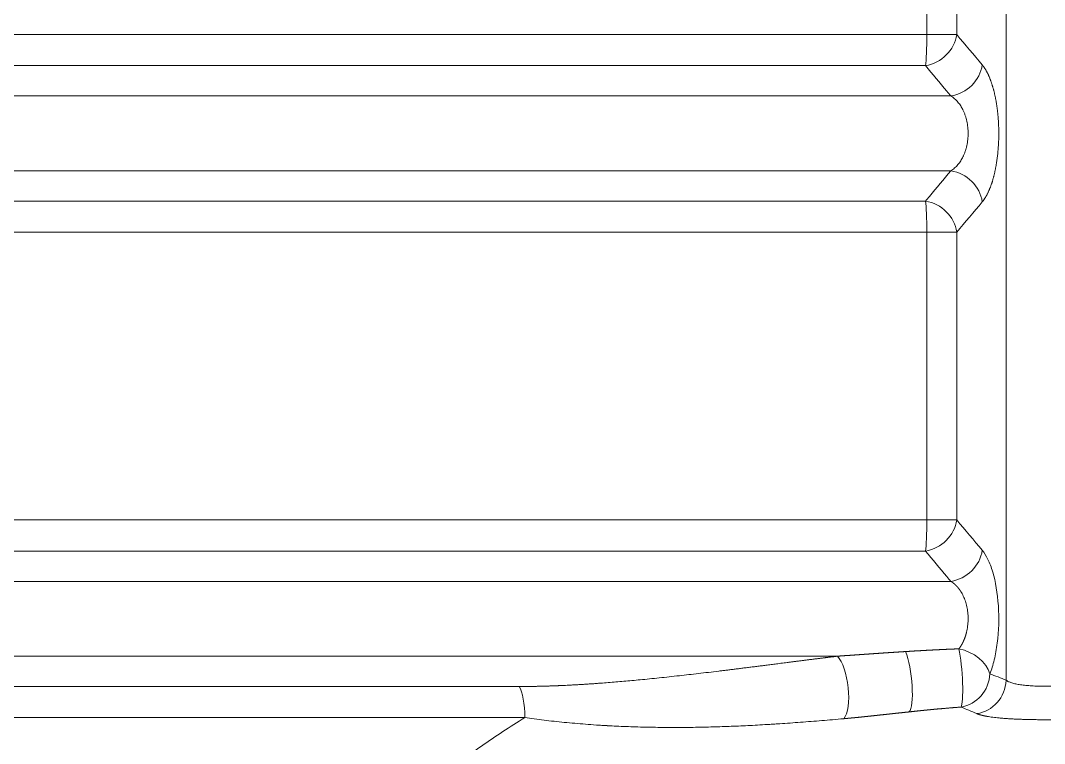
# Model space of a CAD drawing. Header units: millimetres. Extents: x 4664 to 8864, y -38 to 2932.
# Drawn here: x 8210.78 to 8250.1, y 1821.28 to 1849.06 of the extents above; entities that cross this region are included whole.
import ezdxf

# ---------------------------------------------------------------- set-up
doc = ezdxf.new("R2010")
doc.units = ezdxf.units.MM

msp = doc.modelspace()

# ---------------------------------------------------------------- linework, layer by layer
at = {"lineweight": 5}
for p, q in [((8248.623, 1823.71), (8248.623, 1853.103)), ((8245.578, 1850.215), (8245.578, 1848.517)), ((8246.723, 1848.517), (8246.723, 1850.215)), ((8193.143, 1848.517), (8246.723, 1848.517)), ((8193.554, 1847.323), (8245.529, 1847.323)), ((8246.503, 1846.158), (8190.219, 1846.158)), ((8246.503, 1843.285), (8190.219, 1843.285)), ((8245.529, 1842.119), (8193.554, 1842.119)), ((8193.143, 1840.925), (8246.723, 1840.925)), ((8245.578, 1840.925), (8245.578, 1829.869)), ((8246.723, 1829.869), (8246.723, 1840.925)), ((8193.143, 1829.869), (8246.723, 1829.869)), ((8193.554, 1828.674), (8245.529, 1828.674)), ((8246.503, 1827.509), (8190.219, 1827.509)), ((8242.142, 1824.636), (8190.219, 1824.636)), ((8229.924, 1823.471), (8193.554, 1823.471)), ((8193.143, 1822.276), (8230.141, 1822.276))]:
    msp.add_line(p, q, dxfattribs=at)
at = {"lineweight": 5, "extrusion": (0, 0, -1)}
for centre, major_axis, ratio, start_param, end_param in [((8245.496, 1848.517), (0, -1.306), 0.063029, 4.712389, 5.867354), ((8245.496, 1848.517), (0.997, 0.843), 0.871092, 0.770381, 2.178653), ((8246.478, 1847.352), (1, 0.84), 0.87029, 0.767588, 2.18158), ((8246.478, 1842.09), (1, -0.84), 0.87029, 4.101606, 5.515597), ((8245.496, 1840.925), (0, -1.306), 0.063029, 3.557424, 4.712389), ((8245.496, 1840.925), (0.997, -0.843), 0.871092, 4.104532, 5.512804), ((8245.496, 1829.869), (0, -1.306), 0.063029, 4.712389, 5.867354), ((8245.496, 1829.869), (0.997, 0.843), 0.871092, 0.770381, 2.178653), ((8246.478, 1828.704), (1, 0.84), 0.87029, 0.767588, 2.18158), ((8244.703, 1823.766), (-0.148, 1.298), 0.217615, 0.656995, 2.962729), ((8246.771, 1823.96), (0.095, -1.302), 0.121176, 3.893779, 6.107343), ((8246.771, 1823.96), (1.212, -0.485), 0.714518, 4.464329, 5.772394), ((8242.086, 1823.441), (-0.16, 1.296), 0.35862, 0.444825, 2.811339), ((8246.771, 1823.96), (0.477, 1.216), 0.931354, 1.220646, 2.644461), ((8229.97, 1788.775), (44.076, 0), 0.874817, 5.133766, 5.149365), ((8247.396, 1823.71), (0.494, 1.209), 0.930648, 1.207404, 2.647131), ((8229.777, 1822.276), (0, -1.306), 0.278426, 3.557424, 4.712389)]:
    msp.add_ellipse(centre, major_axis=major_axis, ratio=ratio, start_param=start_param, end_param=end_param, dxfattribs=at)
at = {"lineweight": 5}
for points in [[(8247.705, 1847.352), (8247.378, 1847.742), (8247.051, 1848.13), (8246.723, 1848.517)], [(8246.723, 1840.925), (8247.051, 1841.312), (8247.378, 1841.7), (8247.705, 1842.09)], [(8247.705, 1828.704), (8247.378, 1829.093), (8247.051, 1829.481), (8246.723, 1829.869)], [(8246.892, 1822.68), (8247.093, 1822.598), (8247.294, 1822.514), (8247.495, 1822.428)]]:
    msp.add_open_spline(points, degree=3, dxfattribs=at)
for points, degree, knots in [([(8245.529, 1847.323), (8245.803, 1846.996), (8246.077, 1846.668), (8246.402, 1846.279), (8246.452, 1846.218), (8246.503, 1846.158)], 3, [0, 0, 0, 0, 0.843933, 0.843933, 1, 1, 1, 1]), ([(8247.705, 1842.09), (8247.842, 1842.253), (8248.016, 1842.644), (8248.118, 1842.952), (8248.203, 1843.297), (8248.27, 1843.68), (8248.316, 1844.089), (8248.34, 1844.512), (8248.339, 1844.935), (8248.316, 1845.361), (8248.27, 1845.764), (8248.203, 1846.147), (8248.118, 1846.491), (8248.015, 1846.798), (8247.842, 1847.189), (8247.705, 1847.352)], 2, [0, 0, 0, 0.125, 0.1875, 0.25, 0.3125, 0.375, 0.4375, 0.5, 0.5625, 0.625, 0.6875, 0.75, 0.8125, 0.875, 1, 1, 1]), ([(8246.503, 1846.158), (8246.528, 1846.142), (8246.553, 1846.125), (8246.6, 1846.09), (8246.623, 1846.071), (8246.668, 1846.031), (8246.711, 1845.99), (8246.771, 1845.923), (8246.826, 1845.853), (8246.877, 1845.778), (8246.908, 1845.727), (8246.93, 1845.688), (8246.941, 1845.669), (8246.952, 1845.645), (8246.958, 1845.634), (8246.961, 1845.628), (8246.963, 1845.625), (8246.963, 1845.624), (8246.964, 1845.623), (8246.964, 1845.623), (8246.964, 1845.622), (8246.964, 1845.622), (8246.964, 1845.622), (8246.964, 1845.622), (8246.964, 1845.622), (8246.981, 1845.589), (8247.012, 1845.52), (8247.052, 1845.412), (8247.086, 1845.302), (8247.114, 1845.188), (8247.136, 1845.072), (8247.151, 1844.955), (8247.158, 1844.877), (8247.161, 1844.818), (8247.162, 1844.789), (8247.163, 1844.755), (8247.163, 1844.737), (8247.163, 1844.729), (8247.163, 1844.725), (8247.163, 1844.723), (8247.163, 1844.722), (8247.163, 1844.643), (8247.159, 1844.564), (8247.146, 1844.447), (8247.136, 1844.369), (8247.114, 1844.254), (8247.086, 1844.141), (8247.052, 1844.03), (8247.025, 1843.959), (8247.004, 1843.906), (8246.992, 1843.88), (8246.979, 1843.85), (8246.972, 1843.835), (8246.968, 1843.828), (8246.966, 1843.824), (8246.965, 1843.822), (8246.965, 1843.822), (8246.965, 1843.821), (8246.965, 1843.821), (8246.965, 1843.821), (8246.965, 1843.821), (8246.965, 1843.821), (8246.965, 1843.821), (8246.951, 1843.794), (8246.924, 1843.741), (8246.877, 1843.664), (8246.827, 1843.59), (8246.771, 1843.519), (8246.711, 1843.452), (8246.668, 1843.411), (8246.623, 1843.371), (8246.6, 1843.353), (8246.553, 1843.317), (8246.528, 1843.3), (8246.503, 1843.285)], 3, [0, 0, 0, 0, 0.03125, 0.03125, 0.0625, 0.0625, 0.09375, 0.125, 0.15625, 0.1875, 0.21875, 0.21875, 0.234375, 0.242188, 0.246094, 0.248047, 0.249023, 0.249512, 0.249756, 0.249878, 0.249939, 0.249969, 0.249985, 0.249985, 0.25, 0.25, 0.28125, 0.3125, 0.34375, 0.375, 0.40625, 0.4375, 0.46875, 0.46875, 0.484375, 0.492188, 0.496094, 0.498047, 0.499023, 0.499023, 0.5, 0.5, 0.5625, 0.5625, 0.59375, 0.625, 0.65625, 0.6875, 0.71875, 0.71875, 0.734375, 0.742188, 0.746094, 0.748047, 0.749023, 0.749512, 0.749756, 0.749878, 0.749939, 0.749969, 0.749985, 0.749985, 0.75, 0.75, 0.78125, 0.8125, 0.84375, 0.875, 0.90625, 0.9375, 0.9375, 0.96875, 0.96875, 1, 1, 1, 1]), ([(8246.503, 1843.285), (8246.229, 1842.956), (8245.955, 1842.628), (8245.631, 1842.24), (8245.58, 1842.18), (8245.529, 1842.119)], 3, [0, 0, 0, 0, 0.843933, 0.843933, 1, 1, 1, 1]), ([(8245.529, 1828.674), (8245.803, 1828.347), (8246.077, 1828.02), (8246.402, 1827.63), (8246.452, 1827.57), (8246.503, 1827.509)], 3, [0, 0, 0, 0, 0.843933, 0.843933, 1, 1, 1, 1]), ([(8247.998, 1823.96), (8248.062, 1824.12), (8248.118, 1824.298), (8248.214, 1824.695), (8248.253, 1824.913), (8248.34, 1825.594), (8248.355, 1826.098), (8248.292, 1827.053), (8248.215, 1827.502), (8248.053, 1828.05), (8247.99, 1828.216), (8247.855, 1828.495), (8247.783, 1828.611), (8247.705, 1828.704)], 3, [0, 0, 0, 0, 0.125, 0.125, 0.25, 0.25, 0.5, 0.5, 0.75, 0.75, 0.875, 0.875, 1, 1, 1, 1]), ([(8246.503, 1827.509), (8246.504, 1827.508), (8246.507, 1827.507), (8246.511, 1827.504), (8246.514, 1827.502), (8246.518, 1827.499), (8246.522, 1827.497), (8246.526, 1827.494), (8246.53, 1827.492), (8246.533, 1827.489), (8246.537, 1827.487), (8246.541, 1827.484), (8246.544, 1827.482), (8246.548, 1827.479), (8246.552, 1827.477), (8246.555, 1827.474), (8246.559, 1827.472), (8246.563, 1827.469), (8246.566, 1827.466), (8246.57, 1827.464), (8246.574, 1827.461), (8246.577, 1827.458), (8246.581, 1827.456), (8246.584, 1827.453), (8246.588, 1827.45), (8246.591, 1827.447), (8246.595, 1827.445), (8246.598, 1827.442), (8246.602, 1827.439), (8246.605, 1827.436), (8246.609, 1827.434), (8246.612, 1827.431), (8246.616, 1827.428), (8246.619, 1827.425), (8246.623, 1827.422), (8246.626, 1827.419), (8246.63, 1827.416), (8246.633, 1827.413), (8246.636, 1827.411), (8246.64, 1827.408), (8246.643, 1827.405), (8246.646, 1827.402), (8246.65, 1827.399), (8246.653, 1827.396), (8246.656, 1827.393), (8246.66, 1827.39), (8246.663, 1827.387), (8246.666, 1827.384), (8246.67, 1827.381), (8246.673, 1827.377), (8246.676, 1827.374), (8246.679, 1827.371), (8246.683, 1827.368), (8246.686, 1827.365), (8246.689, 1827.362), (8246.692, 1827.359), (8246.695, 1827.356), (8246.699, 1827.352), (8246.702, 1827.349), (8246.705, 1827.346), (8246.708, 1827.343), (8246.711, 1827.34), (8246.714, 1827.336), (8246.717, 1827.333), (8246.72, 1827.33), (8246.724, 1827.327), (8246.727, 1827.323), (8246.73, 1827.32), (8246.733, 1827.317), (8246.736, 1827.313), (8246.739, 1827.31), (8246.742, 1827.307), (8246.745, 1827.303), (8246.748, 1827.3), (8246.751, 1827.297), (8246.754, 1827.293), (8246.757, 1827.29), (8246.76, 1827.287), (8246.762, 1827.283), (8246.765, 1827.28), (8246.768, 1827.276), (8246.771, 1827.273), (8246.774, 1827.27), (8246.777, 1827.266), (8246.78, 1827.263), (8246.783, 1827.259), (8246.785, 1827.256), (8246.788, 1827.252), (8246.791, 1827.249), (8246.794, 1827.245), (8246.797, 1827.242), (8246.799, 1827.238), (8246.802, 1827.235), (8246.805, 1827.231), (8246.808, 1827.228), (8246.81, 1827.224), (8246.813, 1827.22), (8246.816, 1827.217), (8246.818, 1827.213), (8246.821, 1827.21), (8246.824, 1827.206), (8246.826, 1827.202), (8246.829, 1827.199), (8246.832, 1827.195), (8246.834, 1827.192), (8246.837, 1827.188), (8246.839, 1827.184), (8246.842, 1827.181), (8246.845, 1827.177), (8246.847, 1827.173), (8246.85, 1827.17), (8246.852, 1827.166), (8246.855, 1827.162), (8246.857, 1827.159), (8246.86, 1827.155), (8246.862, 1827.151), (8246.865, 1827.148), (8246.867, 1827.144), (8246.87, 1827.14), (8246.872, 1827.136), (8246.874, 1827.133), (8246.877, 1827.129), (8246.879, 1827.125), (8246.882, 1827.121), (8246.884, 1827.118), (8246.886, 1827.114), (8246.889, 1827.11), (8246.891, 1827.106), (8246.893, 1827.102), (8246.896, 1827.099), (8246.898, 1827.095), (8246.9, 1827.091), (8246.903, 1827.087), (8246.921, 1827.055), (8246.955, 1826.994), (8247, 1826.898), (8247.039, 1826.799), (8247.074, 1826.696), (8247.102, 1826.592), (8247.125, 1826.485), (8247.143, 1826.375), (8247.156, 1826.261), (8247.163, 1826.143), (8247.163, 1826.024), (8247.157, 1825.906), (8247.146, 1825.788), (8247.128, 1825.672), (8247.111, 1825.593), (8247.1, 1825.55), (8247.098, 1825.54), (8247.096, 1825.531), (8247.093, 1825.522), (8247.091, 1825.512), (8247.088, 1825.503), (8247.086, 1825.494), (8247.083, 1825.485), (8247.081, 1825.475), (8247.078, 1825.466), (8247.075, 1825.457), (8247.072, 1825.448), (8247.07, 1825.439), (8247.067, 1825.43), (8247.064, 1825.42), (8247.061, 1825.411), (8247.058, 1825.402), (8247.055, 1825.393), (8247.052, 1825.384), (8247.049, 1825.375), (8247.046, 1825.366), (8247.042, 1825.357), (8247.039, 1825.348), (8247.036, 1825.339), (8247.032, 1825.33), (8247.029, 1825.321), (8247.026, 1825.312), (8247.022, 1825.303), (8247.019, 1825.294), (8247.015, 1825.286), (8247.011, 1825.277), (8247.008, 1825.268), (8247.004, 1825.259), (8247, 1825.25), (8246.997, 1825.242), (8246.993, 1825.233), (8246.989, 1825.224), (8246.985, 1825.216), (8246.981, 1825.207), (8246.977, 1825.199), (8246.973, 1825.19), (8246.969, 1825.181), (8246.965, 1825.173), (8246.961, 1825.164), (8246.956, 1825.156), (8246.952, 1825.148), (8246.948, 1825.139), (8246.943, 1825.131), (8246.939, 1825.123), (8246.935, 1825.114), (8246.93, 1825.106), (8246.926, 1825.098), (8246.921, 1825.09), (8246.916, 1825.082), (8246.912, 1825.073), (8246.907, 1825.065), (8246.902, 1825.057), (8246.897, 1825.049), (8246.893, 1825.041), (8246.888, 1825.033), (8246.883, 1825.025), (8246.878, 1825.018), (8246.873, 1825.01), (8246.868, 1825.002), (8246.863, 1824.994), (8246.858, 1824.987), (8246.852, 1824.979), (8246.847, 1824.971), (8246.842, 1824.964), (8246.837, 1824.956), (8246.831, 1824.949), (8246.826, 1824.941), (8246.82, 1824.934), (8246.815, 1824.927), (8246.811, 1824.922), (8246.809, 1824.919)], 3, [0, 0, 0, 0, 0.002134, 0.004264, 0.00639, 0.008513, 0.010632, 0.012747, 0.014858, 0.016966, 0.01907, 0.02117, 0.023266, 0.025359, 0.027448, 0.029533, 0.031614, 0.033692, 0.035766, 0.037836, 0.039903, 0.041965, 0.044025, 0.04608, 0.048132, 0.050179, 0.052224, 0.054264, 0.056301, 0.058334, 0.060363, 0.062389, 0.064411, 0.066429, 0.068444, 0.070455, 0.072462, 0.074465, 0.076465, 0.078461, 0.080453, 0.082442, 0.084427, 0.086408, 0.088386, 0.09036, 0.09233, 0.094297, 0.09626, 0.098219, 0.100175, 0.102126, 0.104075, 0.106019, 0.10796, 0.109897, 0.111831, 0.113761, 0.115687, 0.11761, 0.119529, 0.121444, 0.123356, 0.125264, 0.127168, 0.129069, 0.130966, 0.13286, 0.13475, 0.136636, 0.138519, 0.140398, 0.142273, 0.144145, 0.146013, 0.147877, 0.149738, 0.151596, 0.153449, 0.155299, 0.157146, 0.158989, 0.160828, 0.162664, 0.164496, 0.166325, 0.16815, 0.169971, 0.171789, 0.173603, 0.175414, 0.177221, 0.179024, 0.180824, 0.182621, 0.184414, 0.186203, 0.187989, 0.189771, 0.191549, 0.193325, 0.195096, 0.196864, 0.198629, 0.20039, 0.202147, 0.203901, 0.205651, 0.207398, 0.209142, 0.210881, 0.212618, 0.214351, 0.21608, 0.217806, 0.219528, 0.221247, 0.222962, 0.224674, 0.226383, 0.228088, 0.229789, 0.231487, 0.233182, 0.234873, 0.23656, 0.238244, 0.239925, 0.241602, 0.243276, 0.244947, 0.246614, 0.248277, 0.249937, 0.288194, 0.325493, 0.36189, 0.397448, 0.432233, 0.466318, 0.499781, 0.535351, 0.570803, 0.606242, 0.641777, 0.677514, 0.713558, 0.750009, 0.753051, 0.756099, 0.759155, 0.762217, 0.765286, 0.768362, 0.771445, 0.774535, 0.777632, 0.780736, 0.783848, 0.786967, 0.790093, 0.793226, 0.796367, 0.799515, 0.802671, 0.805834, 0.809005, 0.812183, 0.815369, 0.818563, 0.821765, 0.824974, 0.828192, 0.831417, 0.83465, 0.837891, 0.841141, 0.844398, 0.847664, 0.850937, 0.854219, 0.857509, 0.860808, 0.864115, 0.86743, 0.870754, 0.874086, 0.877427, 0.880776, 0.884134, 0.8875, 0.890875, 0.894259, 0.897652, 0.901053, 0.904463, 0.907882, 0.91131, 0.914747, 0.918193, 0.921648, 0.925112, 0.928584, 0.932067, 0.935558, 0.939058, 0.942568, 0.946087, 0.949615, 0.953152, 0.956699, 0.960255, 0.96382, 0.967395, 0.97098, 0.974574, 0.978177, 0.98179, 0.985413, 0.989045, 0.992687, 0.996339, 1, 1, 1, 1]), ([(8244.759, 1824.813), (8244.75, 1824.813), (8244.734, 1824.812), (8244.709, 1824.81), (8244.685, 1824.809), (8244.66, 1824.807), (8244.636, 1824.806), (8244.611, 1824.804), (8244.587, 1824.802), (8244.562, 1824.801), (8244.537, 1824.799), (8244.513, 1824.798), (8244.488, 1824.796), (8244.464, 1824.795), (8244.439, 1824.793), (8244.415, 1824.791), (8244.39, 1824.79), (8244.366, 1824.788), (8244.341, 1824.787), (8244.317, 1824.785), (8244.292, 1824.783), (8244.267, 1824.782), (8244.243, 1824.78), (8244.218, 1824.778), (8244.194, 1824.777), (8244.169, 1824.775), (8244.145, 1824.774), (8244.12, 1824.772), (8244.096, 1824.77), (8244.071, 1824.769), (8244.047, 1824.767), (8244.022, 1824.765), (8243.998, 1824.764), (8243.973, 1824.762), (8243.949, 1824.76), (8243.924, 1824.759), (8243.9, 1824.757), (8243.875, 1824.755), (8243.851, 1824.754), (8243.826, 1824.752), (8243.802, 1824.75), (8243.777, 1824.749), (8243.753, 1824.747), (8243.728, 1824.745), (8243.704, 1824.744), (8243.679, 1824.742), (8243.655, 1824.74), (8243.63, 1824.739), (8243.606, 1824.737), (8243.581, 1824.735), (8243.557, 1824.734), (8243.532, 1824.732), (8243.508, 1824.73), (8243.483, 1824.728), (8243.459, 1824.727), (8243.434, 1824.725), (8243.41, 1824.723), (8243.385, 1824.722), (8243.361, 1824.72), (8243.337, 1824.718), (8243.312, 1824.717), (8243.288, 1824.715), (8243.263, 1824.713), (8243.239, 1824.711), (8243.214, 1824.71), (8243.19, 1824.708), (8243.165, 1824.706), (8243.141, 1824.705), (8243.117, 1824.703), (8243.092, 1824.701), (8243.068, 1824.7), (8243.043, 1824.698), (8243.019, 1824.696), (8242.995, 1824.694), (8242.97, 1824.693), (8242.946, 1824.691), (8242.921, 1824.689), (8242.897, 1824.688), (8242.873, 1824.686), (8242.848, 1824.684), (8242.824, 1824.683), (8242.799, 1824.681), (8242.775, 1824.679), (8242.751, 1824.677), (8242.726, 1824.676), (8242.702, 1824.674), (8242.677, 1824.672), (8242.653, 1824.671), (8242.629, 1824.669), (8242.604, 1824.667), (8242.58, 1824.666), (8242.556, 1824.664), (8242.531, 1824.662), (8242.507, 1824.661), (8242.483, 1824.659), (8242.458, 1824.657), (8242.434, 1824.656), (8242.41, 1824.654), (8242.385, 1824.652), (8242.361, 1824.651), (8242.337, 1824.649), (8242.312, 1824.647), (8242.288, 1824.646), (8242.264, 1824.644), (8242.239, 1824.642), (8242.215, 1824.641), (8242.191, 1824.639), (8242.166, 1824.638), (8242.15, 1824.636), (8242.142, 1824.636)], 3, [0, 0, 0, 0, 0.009303, 0.018608, 0.027912, 0.037218, 0.046525, 0.055832, 0.06514, 0.074449, 0.083758, 0.093068, 0.10238, 0.111692, 0.121004, 0.130318, 0.139632, 0.148947, 0.158263, 0.167579, 0.176897, 0.186215, 0.195534, 0.204853, 0.214174, 0.223495, 0.232817, 0.24214, 0.251464, 0.260789, 0.270114, 0.27944, 0.288767, 0.298094, 0.307423, 0.316752, 0.326082, 0.335413, 0.344745, 0.354077, 0.363411, 0.372745, 0.382079, 0.391415, 0.400752, 0.410089, 0.419427, 0.428766, 0.438106, 0.447446, 0.456788, 0.46613, 0.475473, 0.484817, 0.494161, 0.503507, 0.512853, 0.5222, 0.531548, 0.540897, 0.550246, 0.559596, 0.568948, 0.578299, 0.587652, 0.597006, 0.60636, 0.615716, 0.625072, 0.634429, 0.643786, 0.653145, 0.662504, 0.671865, 0.681226, 0.690588, 0.69995, 0.709314, 0.718678, 0.728043, 0.73741, 0.746776, 0.756144, 0.765513, 0.774882, 0.784252, 0.793623, 0.802995, 0.812368, 0.821742, 0.831116, 0.840491, 0.849867, 0.859244, 0.868622, 0.878001, 0.88738, 0.896761, 0.906142, 0.915524, 0.924907, 0.93429, 0.943675, 0.95306, 0.962447, 0.971834, 0.981222, 0.99061, 1, 1, 1, 1]), ([(8246.809, 1824.919), (8246.801, 1824.919), (8246.784, 1824.918), (8246.759, 1824.917), (8246.734, 1824.916), (8246.709, 1824.915), (8246.684, 1824.914), (8246.659, 1824.913), (8246.634, 1824.912), (8246.608, 1824.911), (8246.583, 1824.91), (8246.559, 1824.909), (8246.534, 1824.908), (8246.509, 1824.907), (8246.484, 1824.906), (8246.459, 1824.905), (8246.434, 1824.903), (8246.409, 1824.902), (8246.384, 1824.901), (8246.36, 1824.9), (8246.335, 1824.899), (8246.31, 1824.898), (8246.286, 1824.897), (8246.261, 1824.896), (8246.236, 1824.894), (8246.212, 1824.893), (8246.187, 1824.892), (8246.162, 1824.891), (8246.138, 1824.89), (8246.113, 1824.889), (8246.089, 1824.887), (8246.064, 1824.886), (8246.04, 1824.885), (8246.016, 1824.884), (8245.991, 1824.883), (8245.967, 1824.881), (8245.943, 1824.88), (8245.918, 1824.879), (8245.894, 1824.878), (8245.87, 1824.877), (8245.845, 1824.875), (8245.821, 1824.874), (8245.797, 1824.873), (8245.773, 1824.872), (8245.749, 1824.87), (8245.725, 1824.869), (8245.701, 1824.868), (8245.677, 1824.867), (8245.652, 1824.865), (8245.628, 1824.864), (8245.605, 1824.863), (8245.581, 1824.861), (8245.557, 1824.86), (8245.533, 1824.859), (8245.509, 1824.857), (8245.485, 1824.856), (8245.461, 1824.855), (8245.437, 1824.854), (8245.414, 1824.852), (8245.39, 1824.851), (8245.366, 1824.85), (8245.342, 1824.848), (8245.319, 1824.847), (8245.295, 1824.845), (8245.272, 1824.844), (8245.248, 1824.843), (8245.224, 1824.841), (8245.201, 1824.84), (8245.177, 1824.839), (8245.154, 1824.837), (8245.13, 1824.836), (8245.107, 1824.835), (8245.084, 1824.833), (8245.06, 1824.832), (8245.037, 1824.83), (8245.013, 1824.829), (8244.99, 1824.828), (8244.967, 1824.826), (8244.944, 1824.825), (8244.92, 1824.823), (8244.897, 1824.822), (8244.874, 1824.82), (8244.851, 1824.819), (8244.828, 1824.818), (8244.805, 1824.816), (8244.782, 1824.815), (8244.766, 1824.814), (8244.759, 1824.813)], 3, [0, 0, 0, 0, 0.012238, 0.024464, 0.036679, 0.048883, 0.061075, 0.073256, 0.085426, 0.097584, 0.109731, 0.121867, 0.133992, 0.146105, 0.158207, 0.170297, 0.182377, 0.194445, 0.206502, 0.218547, 0.230581, 0.242604, 0.254616, 0.266616, 0.278606, 0.290583, 0.30255, 0.314505, 0.326449, 0.338382, 0.350304, 0.362214, 0.374113, 0.386001, 0.397877, 0.409742, 0.421596, 0.433439, 0.445271, 0.457091, 0.4689, 0.480698, 0.492484, 0.504259, 0.516023, 0.527776, 0.539518, 0.551248, 0.562967, 0.574675, 0.586372, 0.598058, 0.609732, 0.621395, 0.633047, 0.644687, 0.656317, 0.667935, 0.679542, 0.691138, 0.702722, 0.714296, 0.725858, 0.737409, 0.748949, 0.760478, 0.771995, 0.783501, 0.794997, 0.80648, 0.817953, 0.829415, 0.840865, 0.852305, 0.863733, 0.87515, 0.886555, 0.89795, 0.909333, 0.920706, 0.932067, 0.943417, 0.954756, 0.966084, 0.9774, 0.988706, 1, 1, 1, 1]), ([(8242.142, 1824.636), (8242.133, 1824.635), (8242.114, 1824.632), (8242.085, 1824.629), (8242.054, 1824.625), (8242.022, 1824.621), (8241.988, 1824.617), (8241.953, 1824.612), (8241.917, 1824.608), (8241.879, 1824.603), (8241.839, 1824.598), (8241.798, 1824.593), (8241.756, 1824.588), (8241.712, 1824.582), (8241.667, 1824.577), (8241.621, 1824.571), (8241.573, 1824.565), (8241.523, 1824.558), (8241.472, 1824.552), (8241.42, 1824.545), (8241.366, 1824.539), (8241.311, 1824.532), (8241.254, 1824.524), (8241.196, 1824.517), (8241.137, 1824.51), (8241.076, 1824.502), (8241.014, 1824.494), (8240.95, 1824.486), (8240.885, 1824.478), (8240.819, 1824.469), (8240.751, 1824.461), (8240.682, 1824.452), (8240.59, 1824.44), (8240.477, 1824.426), (8240.346, 1824.409), (8240.219, 1824.393), (8240.096, 1824.377), (8239.978, 1824.362), (8239.863, 1824.347), (8239.753, 1824.333), (8239.647, 1824.32), (8239.545, 1824.307), (8239.447, 1824.294), (8239.353, 1824.282), (8239.264, 1824.271), (8239.178, 1824.26), (8239.061, 1824.245), (8238.913, 1824.227), (8238.734, 1824.204), (8238.558, 1824.182), (8238.387, 1824.16), (8238.219, 1824.14), (8238.056, 1824.119), (8237.896, 1824.1), (8237.74, 1824.081), (8237.506, 1824.052), (8237.196, 1824.015), (8236.814, 1823.97), (8236.443, 1823.927), (8236.068, 1823.884), (8235.689, 1823.843), (8235.305, 1823.802), (8234.934, 1823.764), (8234.586, 1823.73), (8234.258, 1823.699), (8233.948, 1823.671), (8233.644, 1823.645), (8233.345, 1823.621), (8233.097, 1823.602), (8232.901, 1823.587), (8232.753, 1823.577), (8232.608, 1823.567), (8232.464, 1823.558), (8232.322, 1823.549), (8232.182, 1823.541), (8232.043, 1823.533), (8231.907, 1823.525), (8231.772, 1823.518), (8231.638, 1823.512), (8231.538, 1823.508), (8231.47, 1823.505), (8231.434, 1823.503), (8231.399, 1823.502), (8231.363, 1823.5), (8231.328, 1823.499), (8231.293, 1823.498), (8231.257, 1823.496), (8231.222, 1823.495), (8231.187, 1823.494), (8231.152, 1823.492), (8231.117, 1823.491), (8231.082, 1823.49), (8231.047, 1823.489), (8231.012, 1823.488), (8230.977, 1823.487), (8230.942, 1823.486), (8230.907, 1823.485), (8230.873, 1823.484), (8230.838, 1823.483), (8230.803, 1823.482), (8230.769, 1823.481), (8230.734, 1823.48), (8230.7, 1823.48), (8230.666, 1823.479), (8230.631, 1823.478), (8230.597, 1823.477), (8230.563, 1823.477), (8230.529, 1823.476), (8230.495, 1823.476), (8230.461, 1823.475), (8230.427, 1823.474), (8230.393, 1823.474), (8230.359, 1823.474), (8230.325, 1823.473), (8230.292, 1823.473), (8230.258, 1823.472), (8230.224, 1823.472), (8230.191, 1823.472), (8230.157, 1823.472), (8230.124, 1823.471), (8230.091, 1823.471), (8230.057, 1823.471), (8230.024, 1823.471), (8229.991, 1823.471), (8229.958, 1823.471), (8229.935, 1823.471), (8229.924, 1823.471)], 3, [0, 0, 0, 0, 0.002258, 0.004635, 0.007131, 0.009745, 0.012478, 0.01533, 0.0183, 0.021389, 0.024597, 0.027923, 0.031367, 0.03493, 0.038611, 0.04241, 0.046328, 0.050363, 0.054517, 0.058789, 0.063178, 0.067686, 0.072311, 0.077054, 0.081915, 0.086893, 0.091989, 0.097203, 0.102533, 0.107981, 0.113546, 0.119229, 0.125028, 0.136149, 0.146931, 0.157375, 0.167481, 0.177248, 0.186679, 0.195773, 0.20453, 0.212952, 0.221038, 0.228788, 0.236204, 0.243284, 0.250031, 0.265189, 0.280029, 0.294551, 0.308755, 0.322642, 0.336213, 0.349469, 0.362409, 0.375035, 0.407781, 0.439525, 0.470274, 0.500032, 0.53287, 0.564637, 0.595338, 0.62498, 0.650928, 0.676384, 0.701352, 0.725837, 0.749842, 0.761985, 0.773967, 0.78579, 0.797454, 0.808959, 0.820307, 0.831498, 0.842533, 0.853413, 0.864137, 0.874708, 0.877567, 0.880419, 0.883266, 0.886106, 0.88894, 0.891767, 0.894589, 0.897405, 0.900214, 0.903017, 0.905814, 0.908606, 0.911391, 0.91417, 0.916942, 0.919709, 0.92247, 0.925225, 0.927974, 0.930717, 0.933454, 0.936186, 0.938911, 0.94163, 0.944344, 0.947051, 0.949753, 0.952449, 0.955139, 0.957824, 0.960502, 0.963175, 0.965842, 0.968504, 0.971159, 0.973809, 0.976454, 0.979092, 0.981725, 0.984353, 0.986975, 0.989591, 0.992201, 0.994806, 0.997406, 1, 1, 1, 1]), ([(8251.568, 1823.71), (8251.543, 1823.691), (8251.512, 1823.673), (8251.458, 1823.648), (8251.42, 1823.632), (8251.355, 1823.61), (8251.282, 1823.589), (8251.202, 1823.57), (8251.115, 1823.553), (8251.022, 1823.538), (8250.922, 1823.525), (8250.817, 1823.513), (8250.706, 1823.503), (8250.591, 1823.495), (8250.472, 1823.489), (8250.349, 1823.484), (8250.266, 1823.483), (8250.203, 1823.482), (8250.171, 1823.481), (8250.134, 1823.481), (8250.115, 1823.481), (8250.106, 1823.481), (8250.101, 1823.481), (8250.099, 1823.481), (8250.098, 1823.481), (8250.097, 1823.481), (8250.097, 1823.481), (8250.097, 1823.481), (8250.097, 1823.481), (8250.097, 1823.481), (8250.097, 1823.481), (8250.097, 1823.481), (8250.096, 1823.481), (8250.096, 1823.481), (8250.096, 1823.481), (8250.096, 1823.481), (8250.096, 1823.481), (8250.096, 1823.481), (8250.095, 1823.481), (8250.094, 1823.481), (8250.092, 1823.481), (8250.088, 1823.481), (8250.078, 1823.481), (8250.06, 1823.481), (8250.023, 1823.481), (8249.991, 1823.482), (8249.928, 1823.482), (8249.844, 1823.484), (8249.722, 1823.489), (8249.602, 1823.495), (8249.487, 1823.503), (8249.376, 1823.513), (8249.271, 1823.524), (8249.171, 1823.538), (8249.077, 1823.553), (8248.99, 1823.57), (8248.91, 1823.589), (8248.837, 1823.61), (8248.772, 1823.632), (8248.733, 1823.648), (8248.679, 1823.673), (8248.649, 1823.691), (8248.623, 1823.71)], 3, [0, 0, 0, 0, 0.0625, 0.0625, 0.09375, 0.125, 0.15625, 0.1875, 0.21875, 0.25, 0.28125, 0.3125, 0.34375, 0.375, 0.40625, 0.4375, 0.46875, 0.46875, 0.484375, 0.492188, 0.496094, 0.498047, 0.499023, 0.499512, 0.499756, 0.499878, 0.499939, 0.499969, 0.499985, 0.499992, 0.499992, 0.5, 0.5, 0.500244, 0.500275, 0.500275, 0.500305, 0.500305, 0.500366, 0.500488, 0.500977, 0.501953, 0.503906, 0.507813, 0.515625, 0.53125, 0.53125, 0.5625, 0.59375, 0.625, 0.65625, 0.6875, 0.71875, 0.75, 0.78125, 0.8125, 0.84375, 0.875, 0.90625, 0.9375, 0.9375, 1, 1, 1, 1]), ([(8242.388, 1822.234), (8242.393, 1822.234), (8242.404, 1822.235), (8242.42, 1822.237), (8242.436, 1822.238), (8242.452, 1822.239), (8242.468, 1822.241), (8242.484, 1822.242), (8242.5, 1822.244), (8242.516, 1822.245), (8242.532, 1822.247), (8242.548, 1822.248), (8242.564, 1822.25), (8242.581, 1822.251), (8242.597, 1822.253), (8242.613, 1822.254), (8242.629, 1822.256), (8242.645, 1822.257), (8242.662, 1822.259), (8242.678, 1822.261), (8242.694, 1822.262), (8242.71, 1822.264), (8242.727, 1822.265), (8242.743, 1822.267), (8242.759, 1822.268), (8242.776, 1822.27), (8242.792, 1822.272), (8242.808, 1822.273), (8242.825, 1822.275), (8242.841, 1822.276), (8242.858, 1822.278), (8242.874, 1822.28), (8242.89, 1822.281), (8242.907, 1822.283), (8242.923, 1822.285), (8242.94, 1822.286), (8242.956, 1822.288), (8242.973, 1822.29), (8242.99, 1822.291), (8243.006, 1822.293), (8243.023, 1822.295), (8243.039, 1822.296), (8243.056, 1822.298), (8243.073, 1822.3), (8243.089, 1822.302), (8243.106, 1822.303), (8243.123, 1822.305), (8243.139, 1822.307), (8243.156, 1822.309), (8243.173, 1822.31), (8243.19, 1822.312), (8243.206, 1822.314), (8243.223, 1822.316), (8243.24, 1822.317), (8243.257, 1822.319), (8243.274, 1822.321), (8243.29, 1822.323), (8243.307, 1822.324), (8243.324, 1822.326), (8243.341, 1822.328), (8243.358, 1822.33), (8243.375, 1822.332), (8243.392, 1822.333), (8243.409, 1822.335), (8243.426, 1822.337), (8243.443, 1822.339), (8243.46, 1822.341), (8243.477, 1822.342), (8243.494, 1822.344), (8243.511, 1822.346), (8243.528, 1822.348), (8243.546, 1822.35), (8243.563, 1822.352), (8243.58, 1822.353), (8243.597, 1822.355), (8243.614, 1822.357), (8243.631, 1822.359), (8243.649, 1822.361), (8243.666, 1822.363), (8243.683, 1822.365), (8243.7, 1822.366), (8243.718, 1822.368), (8243.735, 1822.37), (8243.752, 1822.372), (8243.77, 1822.374), (8243.787, 1822.376), (8243.804, 1822.378), (8243.822, 1822.38), (8243.839, 1822.382), (8243.857, 1822.383), (8243.874, 1822.385), (8243.892, 1822.387), (8243.909, 1822.389), (8243.927, 1822.391), (8243.944, 1822.393), (8243.962, 1822.395), (8243.979, 1822.397), (8243.997, 1822.399), (8244.015, 1822.401), (8244.032, 1822.402), (8244.05, 1822.404), (8244.067, 1822.406), (8244.085, 1822.408), (8244.103, 1822.41), (8244.121, 1822.412), (8244.138, 1822.414), (8244.156, 1822.416), (8244.174, 1822.418), (8244.192, 1822.42), (8244.209, 1822.422), (8244.227, 1822.424), (8244.245, 1822.426), (8244.263, 1822.427), (8244.281, 1822.429), (8244.299, 1822.431), (8244.317, 1822.433), (8244.334, 1822.435), (8244.352, 1822.437), (8244.37, 1822.439), (8244.388, 1822.441), (8244.406, 1822.443), (8244.424, 1822.445), (8244.442, 1822.447), (8244.46, 1822.449), (8244.479, 1822.451), (8244.497, 1822.453), (8244.515, 1822.455), (8244.533, 1822.457), (8244.551, 1822.458), (8244.569, 1822.46), (8244.587, 1822.462), (8244.606, 1822.464), (8244.624, 1822.466), (8244.642, 1822.468), (8244.66, 1822.47), (8244.678, 1822.472), (8244.697, 1822.474), (8244.715, 1822.476), (8244.733, 1822.478), (8244.752, 1822.48), (8244.77, 1822.482), (8244.789, 1822.484), (8244.807, 1822.486), (8244.825, 1822.487), (8244.844, 1822.489), (8244.862, 1822.491), (8244.881, 1822.493), (8244.893, 1822.495), (8244.899, 1822.495)], 3, [0, 0, 0, 0, 0.006599, 0.013201, 0.019807, 0.026414, 0.033025, 0.039639, 0.046256, 0.052876, 0.059498, 0.066124, 0.072752, 0.079384, 0.086019, 0.092656, 0.099297, 0.105941, 0.112588, 0.119238, 0.125891, 0.132547, 0.139206, 0.145868, 0.152534, 0.159202, 0.165874, 0.172549, 0.179227, 0.185909, 0.192593, 0.199281, 0.205972, 0.212666, 0.219364, 0.226064, 0.232768, 0.239476, 0.246186, 0.2529, 0.259618, 0.266338, 0.273062, 0.27979, 0.28652, 0.293255, 0.299992, 0.306733, 0.313477, 0.320225, 0.326976, 0.333731, 0.340489, 0.347251, 0.354016, 0.360785, 0.367557, 0.374333, 0.381112, 0.387895, 0.394681, 0.401471, 0.408264, 0.415062, 0.421862, 0.428667, 0.435475, 0.442286, 0.449102, 0.455921, 0.462743, 0.469569, 0.4764, 0.483233, 0.490071, 0.496912, 0.503757, 0.510605, 0.517458, 0.524314, 0.531174, 0.538038, 0.544906, 0.551777, 0.558652, 0.565532, 0.572415, 0.579302, 0.586192, 0.593087, 0.599985, 0.606888, 0.613794, 0.620705, 0.627619, 0.634537, 0.641459, 0.648385, 0.655316, 0.66225, 0.669188, 0.67613, 0.683076, 0.690027, 0.696981, 0.703939, 0.710902, 0.717868, 0.724839, 0.731814, 0.738792, 0.745775, 0.752763, 0.759754, 0.766749, 0.773749, 0.780753, 0.787761, 0.794773, 0.801789, 0.80881, 0.815835, 0.822864, 0.829897, 0.836935, 0.843976, 0.851023, 0.858073, 0.865128, 0.872187, 0.87925, 0.886318, 0.89339, 0.900467, 0.907547, 0.914633, 0.921722, 0.928816, 0.935915, 0.943017, 0.950125, 0.957236, 0.964352, 0.971473, 0.978598, 0.985727, 0.992861, 1, 1, 1, 1]), ([(8244.899, 1822.495), (8244.905, 1822.496), (8244.918, 1822.497), (8244.937, 1822.499), (8244.956, 1822.502), (8244.975, 1822.504), (8244.994, 1822.506), (8245.013, 1822.508), (8245.032, 1822.51), (8245.051, 1822.512), (8245.07, 1822.514), (8245.089, 1822.516), (8245.108, 1822.518), (8245.128, 1822.52), (8245.147, 1822.522), (8245.166, 1822.525), (8245.185, 1822.527), (8245.204, 1822.529), (8245.224, 1822.531), (8245.243, 1822.533), (8245.262, 1822.535), (8245.282, 1822.537), (8245.301, 1822.539), (8245.32, 1822.541), (8245.34, 1822.543), (8245.359, 1822.545), (8245.379, 1822.547), (8245.398, 1822.549), (8245.417, 1822.551), (8245.437, 1822.553), (8245.456, 1822.555), (8245.476, 1822.557), (8245.495, 1822.559), (8245.515, 1822.561), (8245.535, 1822.563), (8245.554, 1822.565), (8245.574, 1822.567), (8245.594, 1822.569), (8245.613, 1822.571), (8245.633, 1822.573), (8245.653, 1822.575), (8245.672, 1822.576), (8245.692, 1822.578), (8245.712, 1822.58), (8245.732, 1822.582), (8245.752, 1822.584), (8245.771, 1822.586), (8245.791, 1822.588), (8245.811, 1822.59), (8245.831, 1822.592), (8245.851, 1822.594), (8245.871, 1822.595), (8245.898, 1822.598), (8245.931, 1822.601), (8245.972, 1822.605), (8246.013, 1822.608), (8246.054, 1822.612), (8246.094, 1822.616), (8246.135, 1822.619), (8246.177, 1822.623), (8246.218, 1822.627), (8246.259, 1822.63), (8246.301, 1822.634), (8246.342, 1822.637), (8246.384, 1822.641), (8246.425, 1822.644), (8246.467, 1822.648), (8246.509, 1822.651), (8246.551, 1822.654), (8246.594, 1822.658), (8246.636, 1822.661), (8246.678, 1822.664), (8246.721, 1822.667), (8246.763, 1822.671), (8246.806, 1822.674), (8246.849, 1822.677), (8246.877, 1822.679), (8246.892, 1822.68)], 3, [0, 0, 0, 0, 0.009611, 0.019231, 0.028858, 0.038493, 0.048136, 0.057787, 0.067445, 0.077112, 0.086786, 0.096469, 0.106159, 0.115857, 0.125564, 0.135278, 0.145, 0.15473, 0.164469, 0.174215, 0.183969, 0.193732, 0.203502, 0.213281, 0.223068, 0.232862, 0.242665, 0.252476, 0.262295, 0.272123, 0.281958, 0.291802, 0.301654, 0.311514, 0.321382, 0.331258, 0.341143, 0.351036, 0.360937, 0.370847, 0.380764, 0.39069, 0.400625, 0.410567, 0.420518, 0.430478, 0.440445, 0.450421, 0.460406, 0.470399, 0.4804, 0.490409, 0.500427, 0.520722, 0.541061, 0.561446, 0.581874, 0.602348, 0.622867, 0.643431, 0.66404, 0.684694, 0.705394, 0.726139, 0.74693, 0.767766, 0.788648, 0.809576, 0.83055, 0.851569, 0.872635, 0.893747, 0.914905, 0.936109, 0.957359, 0.978656, 1, 1, 1, 1]), ([(8247.495, 1822.428), (8247.496, 1822.428), (8247.498, 1822.427), (8247.5, 1822.426), (8247.503, 1822.424), (8247.506, 1822.423), (8247.509, 1822.422), (8247.511, 1822.421), (8247.514, 1822.42), (8247.517, 1822.419), (8247.52, 1822.418), (8247.523, 1822.417), (8247.526, 1822.416), (8247.529, 1822.414), (8247.531, 1822.413), (8247.534, 1822.412), (8247.537, 1822.411), (8247.54, 1822.41), (8247.543, 1822.409), (8247.546, 1822.408), (8247.549, 1822.407), (8247.552, 1822.406), (8247.556, 1822.405), (8247.559, 1822.404), (8247.562, 1822.402), (8247.565, 1822.401), (8247.568, 1822.4), (8247.571, 1822.399), (8247.574, 1822.398), (8247.578, 1822.397), (8247.581, 1822.396), (8247.584, 1822.395), (8247.587, 1822.394), (8247.591, 1822.393), (8247.594, 1822.392), (8247.597, 1822.391), (8247.601, 1822.39), (8247.604, 1822.389), (8247.607, 1822.388), (8247.611, 1822.387), (8247.614, 1822.386), (8247.618, 1822.385), (8247.621, 1822.384), (8247.624, 1822.383), (8247.628, 1822.382), (8247.631, 1822.381), (8247.635, 1822.38), (8247.639, 1822.379), (8247.642, 1822.378), (8247.646, 1822.377), (8247.649, 1822.376), (8247.653, 1822.375), (8247.657, 1822.374), (8247.66, 1822.373), (8247.664, 1822.372), (8247.668, 1822.371), (8247.671, 1822.37), (8247.675, 1822.369), (8247.679, 1822.368), (8247.683, 1822.367), (8247.686, 1822.366), (8247.69, 1822.365), (8247.694, 1822.364), (8247.698, 1822.363), (8247.702, 1822.362), (8247.706, 1822.361), (8247.71, 1822.36), (8247.714, 1822.359), (8247.718, 1822.358), (8247.722, 1822.357), (8247.726, 1822.356), (8247.73, 1822.355), (8247.734, 1822.355), (8247.738, 1822.354), (8247.742, 1822.353), (8247.746, 1822.352), (8247.75, 1822.351), (8247.754, 1822.35), (8247.758, 1822.349), (8247.762, 1822.348), (8247.767, 1822.347), (8247.771, 1822.346), (8247.775, 1822.345), (8247.779, 1822.345), (8247.783, 1822.344), (8247.788, 1822.343), (8247.792, 1822.342), (8247.796, 1822.341), (8247.801, 1822.34), (8247.805, 1822.339), (8247.809, 1822.338), (8247.814, 1822.337), (8247.818, 1822.337), (8247.823, 1822.336), (8247.827, 1822.335), (8247.832, 1822.334), (8247.836, 1822.333), (8247.841, 1822.332), (8247.845, 1822.331), (8247.85, 1822.331), (8247.854, 1822.33), (8247.859, 1822.329), (8247.863, 1822.328), (8247.868, 1822.327), (8247.873, 1822.326), (8247.877, 1822.325), (8247.882, 1822.325), (8247.887, 1822.324), (8247.924, 1822.317), (8247.996, 1822.305), (8248.109, 1822.29), (8248.23, 1822.275), (8248.358, 1822.262), (8248.493, 1822.25), (8248.634, 1822.239), (8248.782, 1822.23), (8248.934, 1822.221), (8249.091, 1822.214), (8249.232, 1822.209), (8249.355, 1822.205), (8249.459, 1822.202), (8249.564, 1822.2), (8249.67, 1822.198), (8249.776, 1822.197), (8249.882, 1822.196), (8249.99, 1822.195), (8250.078, 1822.195), (8250.148, 1822.195), (8250.198, 1822.195), (8250.248, 1822.195), (8250.298, 1822.196), (8250.348, 1822.196), (8250.398, 1822.197), (8250.447, 1822.197), (8250.497, 1822.198), (8250.547, 1822.199), (8250.596, 1822.2), (8250.646, 1822.201), (8250.695, 1822.202), (8250.744, 1822.203), (8250.794, 1822.204), (8250.843, 1822.206), (8250.892, 1822.207), (8250.964, 1822.209), (8251.058, 1822.213), (8251.172, 1822.218), (8251.283, 1822.223), (8251.392, 1822.229), (8251.498, 1822.235), (8251.601, 1822.242), (8251.682, 1822.249), (8251.741, 1822.254), (8251.781, 1822.257), (8251.82, 1822.261), (8251.858, 1822.265), (8251.896, 1822.268), (8251.933, 1822.272), (8251.97, 1822.276), (8252.006, 1822.28), (8252.041, 1822.285), (8252.076, 1822.289), (8252.11, 1822.294), (8252.143, 1822.298), (8252.176, 1822.303), (8252.209, 1822.308), (8252.24, 1822.313), (8252.271, 1822.318), (8252.294, 1822.322), (8252.31, 1822.325), (8252.319, 1822.326), (8252.327, 1822.328), (8252.336, 1822.329), (8252.344, 1822.331), (8252.352, 1822.333), (8252.361, 1822.334), (8252.369, 1822.336), (8252.377, 1822.337), (8252.385, 1822.339), (8252.393, 1822.341), (8252.401, 1822.342), (8252.409, 1822.344), (8252.417, 1822.345), (8252.424, 1822.347), (8252.432, 1822.349), (8252.44, 1822.35), (8252.447, 1822.352), (8252.455, 1822.354), (8252.462, 1822.356), (8252.47, 1822.357), (8252.477, 1822.359), (8252.484, 1822.361), (8252.491, 1822.362), (8252.498, 1822.364), (8252.505, 1822.366), (8252.512, 1822.368), (8252.519, 1822.37), (8252.526, 1822.371), (8252.533, 1822.373), (8252.54, 1822.375), (8252.546, 1822.377), (8252.553, 1822.379), (8252.559, 1822.38), (8252.566, 1822.382), (8252.572, 1822.384), (8252.579, 1822.386), (8252.585, 1822.388), (8252.591, 1822.39), (8252.597, 1822.392), (8252.603, 1822.394), (8252.609, 1822.396), (8252.615, 1822.398), (8252.621, 1822.4), (8252.627, 1822.401), (8252.633, 1822.403), (8252.638, 1822.405), (8252.644, 1822.407), (8252.649, 1822.409), (8252.655, 1822.411), (8252.66, 1822.413), (8252.666, 1822.415), (8252.671, 1822.418), (8252.676, 1822.42), (8252.681, 1822.422), (8252.686, 1822.424), (8252.691, 1822.426), (8252.695, 1822.427), (8252.696, 1822.428)], 3, [0, 0, 0, 0, 0.001188, 0.002374, 0.003561, 0.004746, 0.005931, 0.007116, 0.0083, 0.009483, 0.010666, 0.011848, 0.01303, 0.014211, 0.015391, 0.016571, 0.017751, 0.01893, 0.020108, 0.021286, 0.022464, 0.023641, 0.024817, 0.025994, 0.027169, 0.028345, 0.029519, 0.030694, 0.031868, 0.033041, 0.034214, 0.035387, 0.03656, 0.037732, 0.038903, 0.040075, 0.041246, 0.042416, 0.043587, 0.044757, 0.045927, 0.047096, 0.048265, 0.049434, 0.050603, 0.051771, 0.052939, 0.054107, 0.055274, 0.056442, 0.057609, 0.058776, 0.059943, 0.061109, 0.062276, 0.063442, 0.064608, 0.065774, 0.06694, 0.068105, 0.069271, 0.070436, 0.071601, 0.072767, 0.073932, 0.075097, 0.076261, 0.077426, 0.078591, 0.079756, 0.080921, 0.082085, 0.08325, 0.084415, 0.085579, 0.086744, 0.087909, 0.089073, 0.090238, 0.091403, 0.092568, 0.093733, 0.094898, 0.096063, 0.097228, 0.098393, 0.099558, 0.100724, 0.101889, 0.103055, 0.104221, 0.105387, 0.106553, 0.107719, 0.108886, 0.110053, 0.111219, 0.112387, 0.113554, 0.114721, 0.115889, 0.117057, 0.118225, 0.119394, 0.120563, 0.121732, 0.122901, 0.124071, 0.125241, 0.150482, 0.175511, 0.20042, 0.225306, 0.250265, 0.275471, 0.300471, 0.32537, 0.35027, 0.375276, 0.391019, 0.406675, 0.422272, 0.437834, 0.45339, 0.468966, 0.484588, 0.500283, 0.507584, 0.514876, 0.522162, 0.529445, 0.536727, 0.544011, 0.5513, 0.558597, 0.565904, 0.573225, 0.580561, 0.587917, 0.595294, 0.602695, 0.610124, 0.617582, 0.625071, 0.643141, 0.661082, 0.678932, 0.696727, 0.714507, 0.732309, 0.750171, 0.757518, 0.764853, 0.772179, 0.779498, 0.786812, 0.794124, 0.801437, 0.808752, 0.816072, 0.8234, 0.830737, 0.838088, 0.845452, 0.852834, 0.860236, 0.867659, 0.875107, 0.877259, 0.87941, 0.88156, 0.883709, 0.885857, 0.888004, 0.890151, 0.892297, 0.894443, 0.896588, 0.898732, 0.900876, 0.90302, 0.905163, 0.907306, 0.909449, 0.911592, 0.913735, 0.915877, 0.91802, 0.920162, 0.922305, 0.924448, 0.926591, 0.928735, 0.930879, 0.933023, 0.935168, 0.937313, 0.939459, 0.941605, 0.943752, 0.9459, 0.948049, 0.950199, 0.952349, 0.9545, 0.956653, 0.958806, 0.960961, 0.963117, 0.965274, 0.967432, 0.969592, 0.971753, 0.973916, 0.97608, 0.978245, 0.980413, 0.982582, 0.984752, 0.986925, 0.989099, 0.991275, 0.993453, 0.995633, 0.997816, 1, 1, 1, 1]), ([(8230.141, 1822.276), (8229.575, 1821.925), (8229.019, 1821.559), (8227.927, 1820.802), (8227.392, 1820.409), (8226.341, 1819.597), (8225.827, 1819.177), (8225.07, 1818.527), (8224.82, 1818.307), (8224.449, 1817.972), (8224.264, 1817.803), (8224.051, 1817.604), (8223.944, 1817.503), (8223.891, 1817.453), (8223.865, 1817.428), (8223.852, 1817.415), (8223.845, 1817.409), (8223.842, 1817.406), (8223.84, 1817.404), (8223.839, 1817.404), (8223.839, 1817.403), (8223.839, 1817.403), (8223.358, 1816.946), (8222.891, 1816.478), (8222.208, 1815.759), (8221.983, 1815.517), (8221.651, 1815.149), (8221.486, 1814.965), (8221.296, 1814.747), (8221.201, 1814.638), (8221.154, 1814.583), (8221.13, 1814.556), (8221.119, 1814.542), (8221.113, 1814.535), (8221.11, 1814.532), (8221.108, 1814.53), (8221.108, 1814.529), (8221.107, 1814.529), (8221.107, 1814.529), (8221.107, 1814.528), (8220.67, 1814.02), (8220.247, 1813.501), (8219.43, 1812.446), (8219.036, 1811.908), (8218.655, 1811.362)], 3, [0, 0, 0, 0, 0.125, 0.125, 0.25, 0.25, 0.375, 0.375, 0.4375, 0.4375, 0.46875, 0.484375, 0.492187, 0.496094, 0.498047, 0.499023, 0.499512, 0.499756, 0.499878, 0.499939, 0.499939, 0.5, 0.5, 0.625, 0.625, 0.6875, 0.6875, 0.71875, 0.734375, 0.742187, 0.746094, 0.748047, 0.749023, 0.749512, 0.749756, 0.749878, 0.749939, 0.749969, 0.749969, 0.75, 0.75, 0.875, 0.875, 1, 1, 1, 1]), ([(8230.141, 1822.276), (8230.261, 1822.259), (8230.504, 1822.225), (8230.878, 1822.178), (8231.261, 1822.134), (8231.655, 1822.093), (8232.057, 1822.056), (8232.468, 1822.022), (8232.748, 1822.001), (8232.96, 1821.987), (8233.066, 1821.98), (8233.191, 1821.973), (8233.254, 1821.969), (8233.286, 1821.967), (8233.302, 1821.967), (8233.309, 1821.966), (8233.313, 1821.966), (8233.315, 1821.966), (8233.316, 1821.966), (8233.317, 1821.966), (8233.317, 1821.966), (8233.317, 1821.966), (8233.317, 1821.966), (8233.317, 1821.966), (8233.317, 1821.966), (8233.548, 1821.953), (8233.784, 1821.942), (8234.147, 1821.927), (8234.27, 1821.923), (8234.518, 1821.915), (8234.769, 1821.909), (8235.154, 1821.902), (8235.547, 1821.897), (8235.815, 1821.897), (8236.019, 1821.897), (8236.121, 1821.897), (8236.241, 1821.898), (8236.302, 1821.899), (8236.332, 1821.899), (8236.347, 1821.899), (8236.355, 1821.899), (8236.358, 1821.899), (8236.36, 1821.899), (8236.361, 1821.899), (8236.362, 1821.899), (8236.362, 1821.899), (8236.362, 1821.899), (8236.362, 1821.899), (8236.362, 1821.899), (8236.362, 1821.899), (8236.58, 1821.901), (8236.802, 1821.905), (8237.254, 1821.914), (8237.483, 1821.921), (8237.834, 1821.932), (8237.952, 1821.936), (8238.19, 1821.946), (8238.31, 1821.951), (8238.673, 1821.967), (8238.919, 1821.98), (8239.296, 1822.001), (8239.422, 1822.008), (8239.613, 1822.02), (8239.677, 1822.024), (8239.806, 1822.032), (8239.87, 1822.037), (8240.194, 1822.058), (8240.458, 1822.077), (8240.993, 1822.117), (8241.265, 1822.138), (8241.819, 1822.184), (8242.101, 1822.208), (8242.388, 1822.234)], 3, [0, 0, 0, 0, 0.03125, 0.0625, 0.09375, 0.125, 0.15625, 0.1875, 0.21875, 0.21875, 0.234375, 0.242187, 0.246094, 0.248047, 0.249023, 0.249512, 0.249756, 0.249878, 0.249939, 0.249969, 0.249985, 0.249992, 0.249996, 0.249996, 0.25, 0.25, 0.3125, 0.3125, 0.34375, 0.34375, 0.375, 0.40625, 0.4375, 0.46875, 0.46875, 0.484375, 0.492188, 0.496094, 0.498047, 0.499023, 0.499512, 0.499756, 0.499878, 0.499939, 0.499969, 0.499985, 0.499992, 0.499996, 0.499996, 0.5, 0.5, 0.5625, 0.5625, 0.625, 0.625, 0.65625, 0.65625, 0.6875, 0.6875, 0.75, 0.75, 0.78125, 0.78125, 0.796875, 0.796875, 0.8125, 0.8125, 0.875, 0.875, 0.9375, 0.9375, 1, 1, 1, 1])]:
    msp.add_open_spline(points, degree=degree, knots=knots, dxfattribs=at)

doc.saveas('drawing.dxf')
